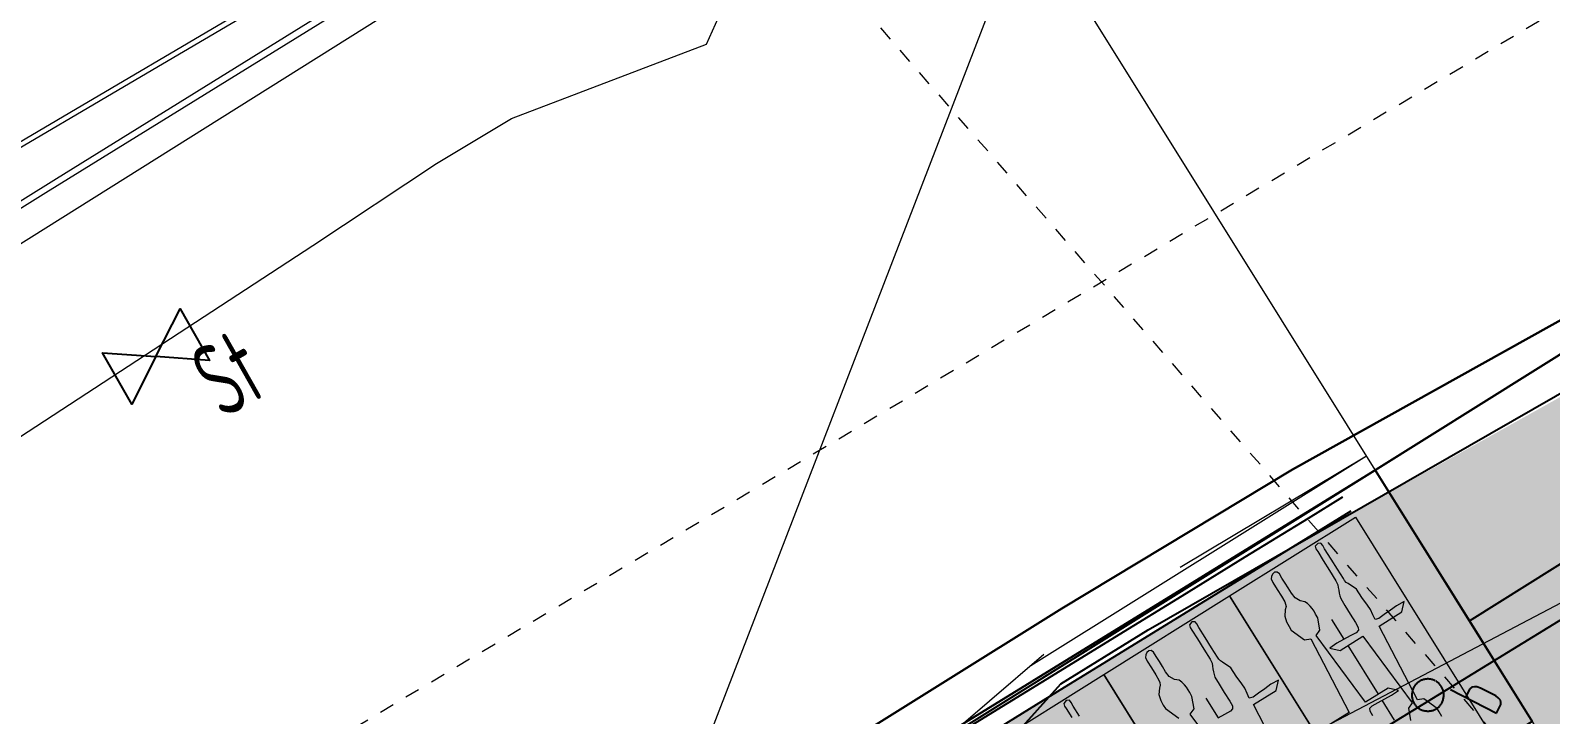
# Model space of a CAD drawing. Header units: metres. Extents: x 507649 to 508899, y 6966965 to 6967377.
# Drawn here: x 507755.56 to 507765.81, y 6967257.04 to 6967261.66 of the extents above; entities that cross this region are included whole.
import ezdxf

# ---------------------------------------------------------------- set-up
doc = ezdxf.new("R2010")
doc.units = ezdxf.units.M
doc.header["$PDMODE"] = 1
doc.linetypes.add('AEC_Double Dash', pattern=[0.039, 0.015, -0.004, 0.006, -0.004, 0.006, -0.004])
doc.linetypes.add('Grid Line', pattern=[2.1, 1.2, -0.3, 0.3, -0.3])
doc.layers.add('_PROP-BDY', color=6, linetype='Continuous', plot=False)
doc.layers.add('defpoints_hatch_bdy', color=47, linetype='Continuous', plot=False)
for name, color, linetype, lineweight in [('A-DETL-GENF', 252, 'Continuous', 5), ('A-FLOR', 252, 'Continuous', 5), ('C-PROP-LINE', 252, 'AEC_Double Dash', 5), ('C_UG_LINES', 252, 'EXISTING_COMMUNICATIONS', 0), ('D_UG_PIPES', 252, 'EXIST_SWD', 0), ('E_UG_LINES', 252, 'EXISTING_ELECTRICITY_UG', 0), ('S_RM_UG_PIPES', 252, 'EXIST_RISINGMAIN', 0), ('W_AG_PIPES_N', 252, 'EXISTING_WATER', 0)]:
    doc.layers.add(name, color=color, linetype=linetype, lineweight=lineweight)
for name, color, linetype in [('C_TEXT_2.5', 7, 'Continuous'), ('KRB_LIP', 6, 'Continuous'), ('mga2020bdy', 252, 'Continuous'), ('mga2020ROAD_FURNITURE', 252, 'Continuous'), ('mga2020ROAD_KERB_BACK', 252, 'Continuous'), ('mga2020ROAD_KERB_LIP', 252, 'Continuous'), ('mga2020TOPO_GEN', 252, 'Continuous'), ('PAV_CREST SAG', 2, 'Continuous'), ('PAV_FOOTPATH', 101, 'Continuous'), ('ROAD_FURNITURE', 252, 'Continuous'), ('TIN BORDER', 5, 'Continuous'), ('W_FEAT', 252, 'Continuous')]:
    doc.layers.add(name, color=color, linetype=linetype)
doc.layers.add('HATCH_PAVEMENT_FOOTPATH', color=7, linetype='Continuous', true_color=0xffe8a3)
doc.layers.add('S-GRID', color=47, linetype='Continuous', lineweight=5, plot=False)
doc.styles.get("Standard").update_dxf_attribs({"font": 'ARIALN.TTF'})
doc.styles.add('Style-INTL_ISO_EQUAL', font='ISOCP.shx')
doc.linetypes.add('EXIST_RISINGMAIN', pattern='A,5,-2.5,5,-2,["RM",Standard,S=2.5,R=0,X=0,Y=-1.25],-5,5,-2.5,5,-2.5', length=34.5)
doc.linetypes.add('EXIST_SWD', pattern='A,5,-2.5,5,-2,["SWD",Standard,S=2.5,R=0,X=0,Y=-1.25],-8,5,-2.5,5,-2.5', length=37.5)
doc.linetypes.add('EXISTING_COMMUNICATIONS', pattern='A,2,-2,2,-2,2,-2,["COMS",Standard,S=2.5,R=0,X=0,Y=-1.25],-9.75,2,-2,2,-2', length=29.75)
doc.linetypes.add('EXISTING_ELECTRICITY_UG', pattern='A,2,-2,2,-2,2,-2,["E-UG",Standard,S=2.5,R=0,X=0,Y=-1.25],-9.15,2,-2,2,-2', length=29.15)
doc.linetypes.add('EXISTING_WATER', pattern='A,2,-2,2,-2,2,-2,["W",Standard,S=2.5,R=0,X=0,Y=-1.25],-4.4,2,-2,2,-2', length=24.4)

# ---------------------------------------------------------------- blocks, each defined once
blk = doc.blocks.new('XD_HATCH')
at = {"layer": 'HATCH_PAVEMENT_FOOTPATH'}
h = blk.add_hatch(color=256, dxfattribs=at)
h.dxf.hatch_style = 1
h.paths.add_polyline_path([(507837.674, 6967229.365), (507837.66, 6967229.366), (507837.65, 6967229.36)], flags=17)
h.paths.add_polyline_path([(507818.855, 6967260.959), (507815.988, 6967264.639), (507812.8, 6967267.453), (507809.602, 6967269.303), (507805.862, 6967270.623), (507801.806, 6967271.229), (507798.17, 6967271.049), (507794.404, 6967270.141), (507771.896, 6967256.079), (507773.231, 6967254.54), (507795.189, 6967268.273), (507798.457, 6967269.061), (507801.707, 6967269.222), (507805.377, 6967268.673), (507808.761, 6967267.479), (507811.626, 6967265.822), (507814.67, 6967263.135), (507817.327, 6967259.667), (507819.03, 6967256.943), (507820.723, 6967258.002)])
h.paths.add_polyline_path([(507824.757, 6967208.878), (507820.855, 6967204.075), (507817.842, 6967207.534)], flags=16)
h.paths.add_polyline_path([(507775.2, 6967252.277), (507773.231, 6967254.54), (507771.896, 6967256.079), (507768.875, 6967259.555), (507765.433, 6967257.405), (507766.528, 6967255.653), (507766.711, 6967255.442), (507767.008, 6967255.096), (507767.548, 6967254.475), (507769.136, 6967252.736), (507770.042, 6967251.71), (507770.691, 6967250.96), (507784.442, 6967235.056), (507795.488, 6967222.359), (507798.546, 6967218.885), (507825.752, 6967187.514), (507829.311, 6967190.607), (507824.766, 6967203.095), (507841.624, 6967217.742), (507841.636, 6967217.752), (507842.574, 6967216.249), (507846.702, 6967218.854), (507843.954, 6967223.166), (507842.821, 6967224.979), (507836.04, 6967235.833), (507834.874, 6967237.698), (507828.091, 6967248.556), (507828.218, 6967248.635), (507824.207, 6967255.079), (507824.231, 6967257.069), (507826.604, 6967258.541), (507828.555, 6967258.005), (507828.211, 6967258.838), (507826.515, 6967261.552), (507825.756, 6967262.054), (507825.544, 6967260.238), (507821.071, 6967257.452), (507820.723, 6967258.002), (507819.03, 6967256.943), (507820.403, 6967254.749), (507825.14, 6967249.815), (507839.422, 6967226.928), (507827.015, 6967211.657), (507816.098, 6967209.536), (507803.586, 6967223.895), (507801.469, 6967222.054), (507795.929, 6967228.451), (507787.704, 6967237.904)])
h = blk.add_hatch(color=256, dxfattribs=at)
h.dxf.hatch_style = 1
h.paths.add_polyline_path([(507751.879, 6967248.371), (507750.819, 6967250.067), (507764.199, 6967258.248), (507768.65, 6967260.737), (507768.875, 6967259.555), (507765.433, 6967257.405), (507765.688, 6967256.998)])
at = {"layer": 'defpoints_hatch_bdy', "color": 4}
blk.add_lwpolyline([(507751.879, 6967248.371), (507750.819, 6967250.067), (507764.628, 6967258.694), (507765.688, 6967256.998)], close=True, dxfattribs=at)
blk = doc.blocks.new('BAC R BOL SMALL')
for p, q in [((-1.367, 4.1804), (-1.5655, 4.1112)), ((-1.1654, 4.2401), (-1.367, 4.1804)), ((-0.9611, 4.2902), (-1.1654, 4.2401)), ((-0.7544, 4.3306), (-0.9611, 4.2902)), ((-0.5458, 4.3611), (-0.7544, 4.3306)), ((-0.3356, 4.3816), (-0.5458, 4.3611)), ((-0.1241, 4.392), (-0.3356, 4.3816)), ((0.0882, 4.3922), (-0.1241, 4.392)), ((0.301, 4.3821), (0.0882, 4.3922)), ((0.5139, 4.3616), (0.301, 4.3821)), ((0.7265, 4.3305), (0.5139, 4.3616)), ((0.9385, 4.2888), (0.7265, 4.3305)), ((1.1495, 4.2362), (0.9385, 4.2888)), ((1.359, 4.1728), (1.1495, 4.2362)), ((1.5668, 4.0983), (1.359, 4.1728)), ((-4.3679, 0.1747), (-4.3729, -0.0484)), ((-4.3519, 0.3993), (-4.3679, 0.1747)), ((-4.3247, 0.625), (-4.3519, 0.3993)), ((-4.2862, 0.8515), (-4.3247, 0.625)), ((-4.2362, 1.0785), (-4.2862, 0.8515)), ((-4.1746, 1.3056), (-4.2362, 1.0785)), ((-4.1012, 1.5325), (-4.1746, 1.3056)), ((-4.0159, 1.7589), (-4.1012, 1.5325)), ((-3.9185, 1.9844), (-4.0159, 1.7589)), ((-3.8088, 2.2087), (-3.9185, 1.9844)), ((-3.6931, 2.3988), (-3.8088, 2.2087)), ((-3.569, 2.5811), (-3.6931, 2.3988)), ((-3.4369, 2.7554), (-3.569, 2.5811)), ((-3.2973, 2.9215), (-3.4369, 2.7554)), ((-3.1504, 3.0794), (-3.2973, 2.9215)), ((-2.9967, 3.229), (-3.1504, 3.0794)), ((-2.8365, 3.3701), (-2.9967, 3.229)), ((-2.6702, 3.5026), (-2.8365, 3.3701)), ((-2.4982, 3.6265), (-2.6702, 3.5026)), ((-2.3209, 3.7415), (-2.4982, 3.6265)), ((-2.1385, 3.8476), (-2.3209, 3.7415)), ((-1.9516, 3.9447), (-2.1385, 3.8476)), ((-1.7605, 4.0325), (-1.9516, 3.9447)), ((-1.5655, 4.1112), (-1.7605, 4.0325)), ((1.7725, 4.0127), (1.5668, 4.0983)), ((1.9756, 3.9158), (1.7725, 4.0127)), ((2.364, 3.6868), (2.1736, 3.8056)), ((2.5466, 3.5598), (2.364, 3.6868)), ((2.7214, 3.4249), (2.5466, 3.5598)), ((2.8881, 3.2825), (2.7214, 3.4249)), ((3.0465, 3.1328), (2.8881, 3.2825)), ((3.1966, 2.9762), (3.0465, 3.1328)), ((3.3382, 2.813), (3.1966, 2.9762)), ((3.4711, 2.6437), (3.3382, 2.813)), ((3.5951, 2.4684), (3.4711, 2.6437)), ((3.7101, 2.2875), (3.5951, 2.4684)), ((3.816, 2.1015), (3.7101, 2.2875)), ((3.9126, 1.9105), (3.816, 2.1015)), ((3.9998, 1.7149), (3.9126, 1.9105)), ((4.0773, 1.5151), (3.9998, 1.7149)), ((4.145, 1.3114), (4.0773, 1.5151)), ((4.2028, 1.1041), (4.145, 1.3114)), ((4.2506, 0.8936), (4.2028, 1.1041)), ((4.2881, 0.6801), (4.2506, 0.8936)), ((4.3152, 0.4641), (4.2881, 0.6801)), ((4.3318, 0.2458), (4.3152, 0.4641)), ((4.3376, 0.0256), (4.3318, 0.2458)), ((4.3327, -0.1962), (4.3376, 0.0256)), ((6.1384, 1.5522), (18.6973, -4.9036)), ((11.43, 1.6933), (10.2659, -0.5997)), ((11.9592, 2.1519), (11.43, 1.6933)), ((12.7353, 2.293), (11.9592, 2.1519)), ((13.3703, 2.2225), (12.7353, 2.293)), ((14.3228, 1.905), (13.3703, 2.2225)), ((18.4856, -0.2117), (14.3228, 1.905)), ((-4.3729, -0.0484), (-4.367, -0.2697)), ((-4.367, -0.2697), (-4.3504, -0.4889)), ((-4.3504, -0.4889), (-4.3233, -0.7057)), ((-4.3233, -0.7057), (-4.2858, -0.9197)), ((-4.2858, -0.9197), (-4.2381, -1.1305)), ((-4.2381, -1.1305), (-4.1802, -1.3379)), ((-4.1802, -1.3379), (-4.1125, -1.5415)), ((-4.1125, -1.5415), (-4.035, -1.741)), ((-4.035, -1.741), (-3.9478, -1.936)), ((-3.9478, -1.936), (-3.8512, -2.1263)), ((-3.8512, -2.1263), (-3.7453, -2.3115)), ((-3.7453, -2.3115), (-3.6303, -2.4912)), ((-3.6303, -2.4912), (-3.5063, -2.6651)), ((-3.5063, -2.6651), (-3.3734, -2.8329)), ((-3.3734, -2.8329), (-3.2318, -2.9943)), ((-3.2318, -2.9943), (-3.0817, -3.1489)), ((-3.0817, -3.1489), (-2.9233, -3.2965)), ((-2.9233, -3.2965), (-2.7566, -3.4365)), ((-2.7566, -3.4365), (-2.5818, -3.5688)), ((-2.5818, -3.5688), (-2.3992, -3.6931)), ((-2.3992, -3.6931), (-2.2088, -3.8088)), ((-2.2088, -3.8088), (-1.9877, -3.9154)), ((-1.9877, -3.9154), (-1.7652, -4.0101)), ((-1.7652, -4.0101), (-1.5416, -4.0931)), ((-1.5416, -4.0931), (-1.3173, -4.1646)), ((1.307, -4.1671), (1.5099, -4.1002)), ((1.5099, -4.1002), (1.7087, -4.0236)), ((1.7087, -4.0236), (1.9031, -3.9375)), ((1.9031, -3.9375), (2.0929, -3.842)), ((2.0929, -3.842), (2.2776, -3.7372)), ((2.2776, -3.7372), (2.457, -3.6233)), ((2.457, -3.6233), (2.6306, -3.5003)), ((2.6306, -3.5003), (2.7982, -3.3685)), ((2.7982, -3.3685), (2.9594, -3.2279)), ((2.9594, -3.2279), (3.1139, -3.0788)), ((3.1139, -3.0788), (3.2613, -2.9211)), ((3.2613, -2.9211), (3.4013, -2.7552)), ((3.4013, -2.7552), (3.5336, -2.5811)), ((3.5336, -2.5811), (3.6578, -2.3989)), ((3.6578, -2.3989), (3.7736, -2.2088)), ((3.7736, -2.2088), (3.8833, -1.9876)), ((3.8833, -1.9876), (3.9807, -1.7651)), ((3.9807, -1.7651), (4.066, -1.5415)), ((4.066, -1.5415), (4.1394, -1.3172)), ((4.1394, -1.3172), (4.201, -1.0925)), ((4.201, -1.0925), (4.251, -0.8677)), ((4.251, -0.8677), (4.2895, -0.6432)), ((4.2895, -0.6432), (4.3167, -0.4192)), ((4.3167, -0.4192), (4.3327, -0.1962)), ((19.1911, -0.7409), (18.4856, -0.2117)), ((18.6973, -4.9036), (19.8614, -2.6106)), ((19.7909, -1.4111), (19.1911, -0.7409)), ((19.8967, -2.0109), (19.7909, -1.4111)), ((19.8614, -2.6106), (19.8967, -2.0109)), ((-1.3173, -4.1646), (-1.0926, -4.2245)), ((-1.0926, -4.2245), (-0.8679, -4.2732)), ((-0.8679, -4.2732), (-0.6435, -4.3106)), ((-0.6435, -4.3106), (-0.4197, -4.337)), ((-0.4197, -4.337), (-0.1969, -4.3525)), ((-0.1969, -4.3525), (0.0246, -4.3573)), ((0.0246, -4.3573), (0.2444, -4.3514)), ((0.2444, -4.3514), (0.4623, -4.335)), ((0.4623, -4.335), (0.6778, -4.3082)), ((0.6778, -4.3082), (0.8906, -4.2712)), ((0.8906, -4.2712), (1.1005, -4.2241)), ((1.1005, -4.2241), (1.307, -4.1671))]:
    blk.add_line(p, q)
blk = doc.blocks.new('W-SV_4')
at = {"layer": 'W_FEAT', "flags": 128}
for points in [[(0, 0), (-0.041, 0.358), (0.315, 0.176)], [(0, 0), (0.041, -0.358), (-0.315, -0.176)]]:
    blk.add_lwpolyline(points, close=True, dxfattribs=at)
at = {"layer": 'W_FEAT', "style": 'Style-INTL_ISO_EQUAL', "width": 0.65}
blk.add_text('St', height=0.5, rotation=62.9, dxfattribs=at).set_placement((0.609, -0.11))
blk = doc.blocks.new('XE_SURVEY')
at = {"layer": 'C_UG_LINES', "flags": 128}
for points in [[(507771.923, 6967278.352), (507771.119, 6967277.857), (507770.694, 6967277.594), (507768.992, 6967276.544), (507768.542, 6967276.278), (507767.603, 6967274.538), (507766.41, 6967272.341), (507765.218, 6967270.144), (507762.594, 6967265.31), (507762.343, 6967264.894), (507756.308, 6967261.347), (507754.152, 6967260.08), (507749.492, 6967257.159), (507745.257, 6967254.501), (507741.006, 6967251.87), (507738.878, 6967250.557), (507736.325, 6967248.982), (507734.263, 6967247.569), (507732.942, 6967246.638), (507732.132, 6967246.285), (507731.43, 6967245.851), (507728.498, 6967243.848), (507727.915, 6967243.099)], [(507732.06, 6967246.329), (507732.96, 6967246.719), (507733.793, 6967247.306), (507735.838, 6967248.744), (507737.964, 6967250.06), (507740.516, 6967251.637), (507742.642, 6967252.951), (507744.768, 6967254.267), (507749.01, 6967256.914), (507753.676, 6967259.826), (507754.101, 6967260.09), (507755.824, 6967261.105), (507757.977, 6967262.375), (507760.131, 6967263.644), (507762.285, 6967264.913), (507762.546, 6967265.307), (507764.922, 6967269.706), (507766.109, 6967271.906), (507767.297, 6967274.106), (507767.534, 6967274.546), (507768.453, 6967276.267), (507770.629, 6967277.595), (507771.885, 6967278.359)]]:
    blk.add_lwpolyline(points, dxfattribs=at)
at = {"layer": 'D_UG_PIPES', "flags": 128}
blk.add_lwpolyline([(507716.945, 6967228.716), (507720.995, 6967231.995), (507721.818, 6967232.661), (507728.342, 6967236.36), (507737.461, 6967241.566), (507738.86, 6967242.377), (507740.13, 6967243.174), (507740.978, 6967243.706), (507743.951, 6967245.551), (507752.042, 6967250.531), (507755.874, 6967252.889), (507757.149, 6967253.679), (507759.168, 6967254.942), (507759.638, 6967255.603), (507762.337, 6967262.6), (507763.94, 6967266.805), (507765.535, 6967271.013), (507768.136, 6967277.898)], dxfattribs=at)
at = {"layer": 'E_UG_LINES', "flags": 128}
for points in [[(507728.088, 6967242.604), (507728.905, 6967243.658), (507729.381, 6967244.125), (507729.802, 6967244.393), (507733.628, 6967246.762), (507736.217, 6967248.395), (507736.604, 6967248.605), (507740.419, 6967250.99), (507744.653, 6967253.649), (507748.884, 6967256.314), (507751.421, 6967257.915), (507755.661, 6967260.565), (507759.914, 6967263.194), (507762.531, 6967264.858), (507764.015, 6967267.557), (507766.424, 6967271.939), (507768.643, 6967275.975), (507768.84, 6967276.211), (507770.305, 6967277.058), (507771.022, 6967277.472), (507772.45, 6967278.342), (507774.586, 6967279.641), (507775.014, 6967279.899), (507776.727, 6967280.932)], [(507731.56, 6967245.563), (507733.262, 6967246.612), (507733.688, 6967246.875), (507735.391, 6967247.924), (507735.817, 6967248.186), (507737.519, 6967249.235), (507739.638, 6967250.562), (507744.297, 6967253.486), (507748.53, 6967256.146), (507752.762, 6967258.808), (507755.733, 6967260.66), (507759.982, 6967263.294), (507762.471, 6967264.901), (507763.982, 6967267.645), (507766.876, 6967272.901), (507768.494, 6967275.84), (507768.823, 6967276.234), (507769.33, 6967276.542), (507769.363, 6967276.562), (507771.927, 6967278.12), (507772.428, 6967278.425), (507774.157, 6967279.43), (507774.59, 6967279.681), (507775.627, 6967280.284), (507775.928, 6967280.458)]]:
    blk.add_lwpolyline(points, dxfattribs=at)
at = {"layer": 'mga2020bdy'}
blk.add_polyline3d([(507733.025, 6967239.048, 4.469), (507736.099, 6967240.948, 4.453), (507736.683, 6967241.307, 4.439), (507736.984, 6967241.434, 4.433), (507737.975, 6967242.376, 4.424), (507738.004, 6967242.42, 4.422), (507740.823, 6967244.174, 4.457), (507752.055, 6967251.199, 4.526), (507759.125, 6967255.643, 4.481), (507762.514, 6967257.759, 4.509), (507764.07, 6967258.697, 4.52), (507768.065, 6967260.922, 4.549), (507768.442, 6967261.119, 4.552), (507772.933, 6967263.302, 4.591), (507777.867, 6967265.538, 4.636), (507783.882, 6967268.22, 4.692)], dxfattribs=at)
at = {"layer": 'mga2020ROAD_FURNITURE'}
blk.add_point((507765.018, 6967257.172, 4.694), dxfattribs=at)
blk.add_point((507765.018, 6967257.172, 4.694), dxfattribs=at)
at = {"layer": 'mga2020ROAD_KERB_BACK'}
blk.add_polyline3d([(507738.223, 6967241.459, 4.533), (507740.515, 6967242.826, 4.522), (507741.08, 6967243.821, 4.564), (507746.512, 6967247.222, 4.614), (507752.296, 6967250.839, 4.645), (507757.897, 6967254.353, 4.628), (507759.174, 6967254.499, 4.586), (507761.385, 6967256.001, 4.626), (507762.507, 6967257.253, 4.631), (507763.096, 6967257.616, 4.635), (507767.431, 6967260.102, 4.666), (507768.249, 6967260.537, 4.672), (507771.894, 6967262.35, 4.704), (507773.157, 6967262.932, 4.715), (507778.059, 6967265.162, 4.76), (507784.045, 6967267.826, 4.809)], dxfattribs=at)
at = {"layer": 'mga2020ROAD_KERB_LIP'}
blk.add_polyline3d([(507783.882, 6967268.22, 4.692), (507777.867, 6967265.538, 4.636), (507772.933, 6967263.302, 4.591), (507768.442, 6967261.119, 4.552), (507768.065, 6967260.922, 4.549), (507764.07, 6967258.697, 4.52), (507762.514, 6967257.759, 4.509), (507759.125, 6967255.643, 4.481), (507757.465, 6967254.567, 4.496), (507752.055, 6967251.199, 4.526), (507746.24, 6967247.552, 4.502), (507740.823, 6967244.174, 4.457), (507737.975, 6967242.376, 4.424)], dxfattribs=at)
at = {"layer": 'mga2020TOPO_GEN'}
blk.add_polyline3d([(507721.406, 6967230.947, 4.385), (507722.85, 6967231.821, 4.46), (507725.943, 6967226.582, 4.535), (507728.764, 6967229.308, 4.379), (507732.401, 6967233.9, 4.448), (507736.333, 6967237.928, 4.519), (507738.479, 6967240.183, 4.523), (507742.88, 6967243.415, 4.551), (507748.154, 6967246.697, 4.578), (507754.632, 6967250.676, 4.595), (507759.792, 6967253.86, 4.572), (507763.226, 6967256.057, 4.617), (507767.284, 6967258.544, 4.683), (507767.311, 6967260.039, 4.659)], dxfattribs=at)
at = {"layer": 'S_RM_UG_PIPES'}
blk.add_lwpolyline([(507782.134, 6967282.697), (507782.619, 6967280.757), (507784.211, 6967274.404), (507783.039, 6967266.904), (507782.203, 6967265.96), (507774.912, 6967262.433), (507770.442, 6967260.194), (507766.016, 6967257.868), (507761.895, 6967255.703), (507756.943, 6967252.598), (507752.253, 6967249.657), (507747.988, 6967247.118), (507745.41, 6967245.584), (507743.691, 6967244.561), (507741.135, 6967242.99), (507734.787, 6967238.996), (507730.555, 6967236.333), (507726.045, 6967234.185), (507725.096, 6967233.748), (507720.809, 6967233.41), (507720.216, 6967230.822)], dxfattribs=at)
at = {"layer": 'W_AG_PIPES_N', "flags": 128}
blk.add_lwpolyline([(507702.417, 6967273.363), (507705.06, 6967269.119), (507709.023, 6967262.752), (507711.693, 6967258.524), (507714.635, 6967253.877), (507717.294, 6967249.643), (507719.906, 6967245.38), (507722.592, 6967240.996), (507725.285, 6967240.035), (507726.914, 6967241.194), (507727.333, 6967241.468), (507729.424, 6967242.837), (507731.098, 6967243.933), (507731.934, 6967244.48), (507733.607, 6967245.576), (507735.79, 6967246.793), (507740.16, 6967249.222), (507744.466, 6967251.763), (507746.988, 6967253.387), (507753.276, 6967257.474), (507757.462, 6967260.209), (507758.296, 6967260.761), (507758.803, 6967261.065), (507760.119, 6967261.565), (507760.321, 6967262.018), (507763.059, 6967268.461), (507765.014, 6967273.062), (507765.032, 6967273.968), (507763.14, 6967277.603), (507762.927, 6967277.944), (507761.602, 6967280.064), (507756.031, 6967288.965), (507751.747, 6967295.721), (507749.336, 6967299.521), (507747.747, 6967302.065)], dxfattribs=at)
at = {"layer": 'ROAD_FURNITURE', "xscale": 0.0247222863170386, "yscale": 0.0247222863170386, "zscale": 0.0247222863170386}
blk.add_blockref('BAC R BOL SMALL', (507764.984, 6967257.176, 4.694), dxfattribs=at)
at = {"layer": 'W_FEAT', "rotation": 326.6683804583358}
blk.add_blockref('W-SV_4', (507756.405, 6967259.459), dxfattribs=at)
blk = doc.blocks.new('25027_BNP_Skygate Play-Sheet - 000101 - SITE PLAN')
at = {"layer": '_PROP-BDY'}
blk.add_line((-2226983.37, 4009381.75), (-2226983.37, 4059443.92), dxfattribs=at)
at = {"layer": 'A-DETL-GENF'}
for p, q in [((-2227244.15, 4015763.51), (-2227314.66, 4015763.92)), ((-2227223.02, 4015764.84), (-2227244.15, 4015763.51)), ((-2227204.89, 4015759.2), (-2227223.02, 4015764.84)), ((-2227334.97, 4015714.32), (-2227254.25, 4015714.72)), ((-2227254.25, 4015714.72), (-2227227.05, 4015713.4)), ((-2227227.05, 4015713.4), (-2227207.52, 4015715.65)), ((-2227207.52, 4015715.65), (-2227197.96, 4015734.72)), ((-2227197.96, 4015734.72), (-2227204.89, 4015759.2)), ((-2227598.56, 4015196.25), (-2227701.48, 4015154.49)), ((-2227570.72, 4015195.75), (-2227598.56, 4015196.25)), ((-2227534.36, 4015193.87), (-2227570.72, 4015195.75)), ((-2227495, 4015183.17), (-2227534.36, 4015193.87)), ((-2227461.03, 4015158.07), (-2227495, 4015183.17)), ((-2227445.24, 4015141.2), (-2227461.03, 4015158.07)), ((-2228276.86, 4015028.61), (-2227718.64, 4015073.3)), ((-2227718.64, 4015073.3), (-2227701.48, 4015032.55)), ((-2227464.07, 4015039.97), (-2227428.32, 4015059.18)), ((-2227430.2, 4015135.1), (-2227445.24, 4015141.2)), ((-2227413.57, 4015132.22), (-2227430.2, 4015135.1)), ((-2227428.32, 4015059.18), (-2227388.37, 4015063.07)), ((-2227370.74, 4015131.29), (-2227413.57, 4015132.22)), ((-2227388.37, 4015063.07), (-2227347.44, 4015062.61)), ((-2227315.89, 4015131.39), (-2227370.74, 4015131.29)), ((-2227347.44, 4015062.61), (-2227307.83, 4015062.83)), ((-2227261.11, 4015130.54), (-2227315.89, 4015131.39)), ((-2227307.83, 4015062.83), (-2227268.23, 4015062.83)), ((-2227268.23, 4015062.83), (-2227234.42, 4015062.58)), ((-2227234.37, 4015126.85), (-2227261.11, 4015130.54)), ((-2227234.42, 4015062.58), (-2227216.48, 4015069.73)), ((-2227221.36, 4015116.36), (-2227234.37, 4015126.85)), ((-2227211.88, 4015102.59), (-2227221.36, 4015116.36)), ((-2227216.48, 4015069.73), (-2227209.03, 4015084.73)), ((-2227209.03, 4015084.73), (-2227211.88, 4015102.59)), ((-2227701.48, 4015032.55), (-2227623.67, 4015000.97)), ((-2227623.67, 4015000.97), (-2227594.1, 4014999.21)), ((-2227594.1, 4014999.21), (-2227572.67, 4014998.2)), ((-2227572.67, 4014998.2), (-2227551.35, 4014999.19)), ((-2227551.35, 4014999.19), (-2227529.59, 4015002.62)), ((-2227529.59, 4015002.62), (-2227505.82, 4015007.73)), ((-2227505.82, 4015007.73), (-2227485.58, 4015016.38)), ((-2227485.58, 4015016.38), (-2227464.07, 4015039.97)), ((-2227845.96, 4014834), (-2227843, 4014878.87)), ((-2227843, 4014878.87), (-2227840.14, 4014930.3)), ((-2227840.12, 4014812.56), (-2227845.96, 4014834)), ((-2227823.03, 4014802.59), (-2227840.12, 4014812.56)), ((-2227784.75, 4014801.6), (-2227823.03, 4014802.59)), ((-2227717.59, 4014802.45), (-2227784.75, 4014801.6)), ((-2227650.43, 4014802.03), (-2227717.59, 4014802.45)), ((-2227595.5, 4014800.53), (-2227650.43, 4014802.03)), ((-2227577.27, 4014796.13), (-2227595.5, 4014800.53)), ((-2227559.14, 4014789.06), (-2227577.27, 4014796.13)), ((-2227541.16, 4014782.18), (-2227559.14, 4014789.06)), ((-2227523.57, 4014774.48), (-2227541.16, 4014782.18)), ((-2227506.02, 4014767.57), (-2227523.57, 4014774.48)), ((-2227476.11, 4014764.74), (-2227506.02, 4014767.57)), ((-2227395.39, 4014763.92), (-2227476.11, 4014764.74)), ((-2227314.66, 4014763.92), (-2227395.39, 4014763.92)), ((-2227244.15, 4014763.51), (-2227314.66, 4014763.92)), ((-2227223.02, 4014764.84), (-2227244.15, 4014763.51)), ((-2227204.89, 4014759.2), (-2227223.02, 4014764.84)), ((-2227197.96, 4014734.72), (-2227204.89, 4014759.2)), ((-2228448.1, 4014723.49), (-2227889.89, 4014678.8)), ((-2227889.89, 4014678.8), (-2227889.89, 4014498.8)), ((-2227845.96, 4014653.4), (-2227838.91, 4014679.27)), ((-2227843, 4014608.53), (-2227845.96, 4014653.4)), ((-2227838.91, 4014679.27), (-2227803.92, 4014674.17)), ((-2227803.92, 4014674.17), (-2227764.75, 4014668.6)), ((-2227764.75, 4014668.6), (-2227730.11, 4014670.69)), ((-2227730.11, 4014670.69), (-2227665.02, 4014675.35)), ((-2227665.02, 4014675.35), (-2227598.32, 4014675.5)), ((-2227598.32, 4014675.5), (-2227536.27, 4014702.74)), ((-2227536.27, 4014702.74), (-2227522.01, 4014711.4)), ((-2227522.01, 4014711.4), (-2227506.69, 4014713.66)), ((-2227506.69, 4014713.66), (-2227490.94, 4014714.03)), ((-2227490.94, 4014714.03), (-2227415.71, 4014714.32)), ((-2227415.71, 4014714.32), (-2227334.97, 4014714.32)), ((-2227334.97, 4014714.32), (-2227254.25, 4014714.72)), ((-2227254.25, 4014714.72), (-2227227.05, 4014713.4)), ((-2227227.05, 4014713.4), (-2227207.52, 4014715.65)), ((-2227207.52, 4014715.65), (-2227197.96, 4014734.72)), ((-2227840.14, 4014557.11), (-2227843, 4014608.53)), ((-2227836.37, 4014505.81), (-2227840.14, 4014557.11)), ((-2227889.89, 4014498.8), (-2227839.59, 4014448.5)), ((-2227839.59, 4014448.5), (-2227836.37, 4014505.81)), ((-2228276.86, 4014158.42), (-2228276.86, 4014338.42)), ((-2227718.64, 4014113.74), (-2228276.86, 4014158.42)), ((-2227701.48, 4014154.49), (-2227718.64, 4014113.74)), ((-2227598.56, 4014196.25), (-2227701.48, 4014154.49)), ((-2227570.72, 4014195.75), (-2227598.56, 4014196.25)), ((-2227534.36, 4014193.87), (-2227570.72, 4014195.75)), ((-2227495, 4014183.17), (-2227534.36, 4014193.87)), ((-2227461.03, 4014158.07), (-2227495, 4014183.17)), ((-2227445.24, 4014141.2), (-2227461.03, 4014158.07)), ((-2227430.2, 4014135.1), (-2227445.24, 4014141.2)), ((-2227413.57, 4014132.22), (-2227430.2, 4014135.1)), ((-2227370.74, 4014131.29), (-2227413.57, 4014132.22)), ((-2227315.89, 4014131.39), (-2227370.74, 4014131.29)), ((-2227261.11, 4014130.54), (-2227315.89, 4014131.39)), ((-2227234.37, 4014126.85), (-2227261.11, 4014130.54)), ((-2227221.36, 4014116.36), (-2227234.37, 4014126.85)), ((-2228381.99, 4014035.63), (-2228343.72, 4014034.64)), ((-2228343.72, 4014034.64), (-2228326.63, 4014024.66)), ((-2228326.63, 4014024.66), (-2228320.78, 4014003.22)), ((-2228276.86, 4014028.61), (-2227718.64, 4014073.3)), ((-2228276.86, 4013848.61), (-2228276.86, 4014028.61)), ((-2227839.59, 4014038.9), (-2227889.89, 4013988.61)), ((-2227836.37, 4013981.6), (-2227839.59, 4014038.9)), ((-2227718.64, 4014073.3), (-2227701.48, 4014032.55)), ((-2227701.48, 4014032.55), (-2227623.67, 4014000.97)), ((-2227485.58, 4014016.38), (-2227464.07, 4014039.97)), ((-2227464.07, 4014039.97), (-2227428.32, 4014059.18)), ((-2227428.32, 4014059.18), (-2227388.37, 4014063.07)), ((-2227388.37, 4014063.07), (-2227347.44, 4014062.61)), ((-2227347.44, 4014062.61), (-2227307.83, 4014062.83)), ((-2227307.83, 4014062.83), (-2227268.23, 4014062.83)), ((-2227268.23, 4014062.83), (-2227234.42, 4014062.58)), ((-2227234.42, 4014062.58), (-2227216.48, 4014069.73)), ((-2227211.88, 4014102.59), (-2227221.36, 4014116.36)), ((-2227216.48, 4014069.73), (-2227209.03, 4014084.73)), ((-2227209.03, 4014084.73), (-2227211.88, 4014102.59)), ((-2228323.75, 4013958.35), (-2228326.61, 4013906.93)), ((-2228320.78, 4014003.22), (-2228323.75, 4013958.35)), ((-2227889.89, 4013988.61), (-2227889.89, 4013808.61)), ((-2227843, 4013878.87), (-2227840.14, 4013930.3)), ((-2227840.14, 4013930.3), (-2227836.37, 4013981.6)), ((-2227623.67, 4014000.97), (-2227594.1, 4013999.21)), ((-2227594.1, 4013999.21), (-2227572.67, 4013998.2)), ((-2227572.67, 4013998.2), (-2227551.35, 4013999.19)), ((-2227551.35, 4013999.19), (-2227529.59, 4014002.62)), ((-2227529.59, 4014002.62), (-2227505.82, 4014007.73)), ((-2227505.82, 4014007.73), (-2227485.58, 4014016.38)), ((-2228465.27, 4013804.68), (-2228543.08, 4013836.25)), ((-2228326.61, 4013906.93), (-2228330.38, 4013855.62)), ((-2228330.38, 4013855.62), (-2228327.15, 4013798.32)), ((-2228327.15, 4013798.32), (-2228276.86, 4013848.61)), ((-2227845.96, 4013834), (-2227843, 4013878.87)), ((-2227840.12, 4013812.56), (-2227845.96, 4013834)), ((-2228448.1, 4013763.92), (-2228465.27, 4013804.68)), ((-2228465.27, 4013682.73), (-2228448.1, 4013723.49)), ((-2227889.89, 4013808.61), (-2228448.1, 4013763.92)), ((-2228448.1, 4013723.49), (-2227889.89, 4013678.8)), ((-2227823.03, 4013802.59), (-2227840.12, 4013812.56)), ((-2227784.75, 4013801.6), (-2227823.03, 4013802.59)), ((-2227717.59, 4013802.45), (-2227784.75, 4013801.6)), ((-2227650.43, 4013802.03), (-2227717.59, 4013802.45)), ((-2227595.5, 4013800.53), (-2227650.43, 4013802.03)), ((-2227577.27, 4013796.13), (-2227595.5, 4013800.53)), ((-2227559.14, 4013789.06), (-2227577.27, 4013796.13)), ((-2227541.16, 4013782.18), (-2227559.14, 4013789.06)), ((-2227523.57, 4013774.48), (-2227541.16, 4013782.18)), ((-2227506.02, 4013767.57), (-2227523.57, 4013774.48)), ((-2227522.01, 4013711.4), (-2227506.69, 4013713.66)), ((-2227506.69, 4013713.66), (-2227490.94, 4013714.03)), ((-2227476.11, 4013764.74), (-2227506.02, 4013767.57)), ((-2227490.94, 4013714.03), (-2227415.71, 4013714.32)), ((-2227395.39, 4013763.92), (-2227476.11, 4013764.74)), ((-2227415.71, 4013714.32), (-2227334.97, 4013714.32)), ((-2227314.66, 4013763.92), (-2227395.39, 4013763.92)), ((-2227334.97, 4013714.32), (-2227254.25, 4013714.72)), ((-2227244.15, 4013763.51), (-2227314.66, 4013763.92)), ((-2227254.25, 4013714.72), (-2227227.05, 4013713.4)), ((-2227223.02, 4013764.84), (-2227244.15, 4013763.51)), ((-2227227.05, 4013713.4), (-2227207.52, 4013715.65)), ((-2227204.89, 4013759.2), (-2227223.02, 4013764.84)), ((-2227207.52, 4013715.65), (-2227197.96, 4013734.72)), ((-2227197.96, 4013734.72), (-2227204.89, 4013759.2)), ((-2228632.38, 4013643.35), (-2228596.02, 4013641.47)), ((-2228596.02, 4013641.47), (-2228568.18, 4013640.97)), ((-2228568.18, 4013640.97), (-2228465.27, 4013682.73)), ((-2227889.89, 4013678.8), (-2227889.89, 4013498.8)), ((-2227845.96, 4013653.4), (-2227838.91, 4013679.27)), ((-2227843, 4013608.53), (-2227845.96, 4013653.4)), ((-2227838.91, 4013679.27), (-2227803.92, 4013674.17)), ((-2227803.92, 4013674.17), (-2227764.75, 4013668.6)), ((-2227764.75, 4013668.6), (-2227730.11, 4013670.69)), ((-2227730.11, 4013670.69), (-2227665.02, 4013675.35)), ((-2227665.02, 4013675.35), (-2227598.32, 4013675.5)), ((-2227598.32, 4013675.5), (-2227536.27, 4013702.74)), ((-2227536.27, 4013702.74), (-2227522.01, 4013711.4)), ((-2227840.14, 4013557.11), (-2227843, 4013608.53)), ((-2227836.37, 4013505.81), (-2227840.14, 4013557.11)), ((-2227889.89, 4013498.8), (-2227839.59, 4013448.5)), ((-2227839.59, 4013448.5), (-2227836.37, 4013505.81))]:
    blk.add_line(p, q, dxfattribs=at)
at = {"layer": 'A-FLOR'}
for p, q in [((-2220849.25, 4020909.9), (-2220833.66, 4013143.92)), ((-2226855.33, 4015698.27), (-2227105.56, 4017363.74)), ((-2227183.37, 4016426.11), (-2227183.37, 4015426.11)), ((-2226872.49, 4013143.92), (-2226872.49, 4015812.49)), ((-2227183.37, 4015426.11), (-2228983.37, 4015426.11)), ((-2228983.37, 4015426.11), (-2227183.37, 4015426.11)), ((-2227183.37, 4015426.11), (-2227183.37, 4014426.11)), ((-2227840.37, 4014926.11), (-2227683.37, 4014926.11)), ((-2226872.49, 4013143.92), (-2226844.92, 4014607.84)), ((-2227183.37, 4014426.11), (-2228983.37, 4014426.11)), ((-2228983.37, 4014426.11), (-2227183.37, 4014426.11)), ((-2227183.37, 4014426.11), (-2227183.37, 4013426.11)), ((-2228483.37, 4013926.11), (-2228325.54, 4013926.11)), ((-2228276.86, 4013926.11), (-2227889.89, 4013926.11)), ((-2227840.37, 4013926.11), (-2227683.37, 4013926.11)), ((-2227183.37, 4013426.11), (-2228983.37, 4013426.11)), ((-2220833.66, 4013143.92), (-2230568.66, 4013143.92)), ((-2226983.37, 4009250.35), (-2226983.37, 4013143.92))]:
    blk.add_line(p, q, dxfattribs=at)
at = {"layer": 'C-PROP-LINE'}
blk.add_line((-2223988.2, 4059890.85), (-2225150.52, 4003276.32), dxfattribs=at)
at = {"layer": 'S-GRID', "linetype": 'Grid Line'}
blk.add_line((-2319776.91, 3999014.19), (-2220382.59, 4014757.29), dxfattribs=at)
blk = doc.blocks.new('XE_ARCH')
at = {"xscale": 0.001, "yscale": 0.001, "zscale": 0.001, "rotation": 121.996}
blk.add_blockref('25027_BNP_Skygate Play-Sheet - 000101 - SITE PLAN', (509988.126, 6971273.77), dxfattribs=at)
blk = doc.blocks.new('A$Cbbbd136e')
at = {"layer": 'TIN BORDER'}
blk.add_lwpolyline([(507817.169, 6967271.188), (507813.845, 6967273.615), (507808.929, 6967275.477), (507808.2, 6967275.725), (507804.952, 6967276.46), (507804.528, 6967276.514), (507801.628, 6967276.638), (507799.572, 6967276.466), (507796.889, 6967275.721), (507794.181, 6967274.174), (507792.789, 6967273.095), (507788.3, 6967270.106), (507772.933, 6967263.302), (507769.311, 6967261.531), (507767.93, 6967260.757), (507767.819, 6967260.688), (507764.628, 6967258.694), (507750.761, 6967250.16), (507738.496, 6967242.83), (507737.917, 6967242.489), (507736.596, 6967241.375), (507732.935, 6967239.116)], dxfattribs=at)
blk = doc.blocks.new('XD_DESIGN BASE_1')
at = {"layer": 'KRB_LIP'}
blk.add_polyline3d([(507743.26, 6967217.211, 5.008), (507739.306, 6967223.529, 5.015), (507739.306, 6967223.529, 5.015), (507736.13, 6967228.818, 4.992), (507736.13, 6967228.818, 4.992), (507735.257, 6967230.349, 4.904), (507734.795, 6967232.049, 4.815), (507734.771, 6967233.811, 4.727), (507734.771, 6967233.811, 4.727), (507735.031, 6967235.092, 4.675), (507735.525, 6967236.302, 4.622), (507735.525, 6967236.302, 4.622), (507736.234, 6967237.401, 4.57), (507737.138, 6967238.346, 4.518), (507737.138, 6967238.346, 4.518), (507739.794, 6967240.654, 4.5), (507750.761, 6967250.16, 4.601), (507764.628, 6967258.694, 4.626), (507767.819, 6967260.688, 4.602), (507767.93, 6967260.757, 4.601), (507769.311, 6967261.531, 4.589), (507772.933, 6967263.302, 4.62)], dxfattribs=at)
at = {"layer": 'PAV_CREST SAG'}
for points in [[(507732.935, 6967239.116, 4.469), (507736.596, 6967241.375, 4.44), (507737.917, 6967242.489, 4.422), (507738.496, 6967242.83, 4.414), (507750.761, 6967250.16, 4.601), (507764.628, 6967258.694, 4.626), (507767.819, 6967260.688, 4.602), (507767.93, 6967260.757, 4.601), (507769.311, 6967261.531, 4.589), (507772.933, 6967263.302, 4.62), (507788.3, 6967270.106, 4.759), (507792.789, 6967273.095, 4.895), (507794.181, 6967274.174, 4.911), (507796.889, 6967275.721, 4.832), (507799.572, 6967276.466, 4.968), (507801.628, 6967276.638, 4.972), (507804.528, 6967276.514, 4.979), (507804.952, 6967276.46, 4.977), (507808.2, 6967275.725, 4.957), (507808.929, 6967275.477, 4.953), (507813.845, 6967273.615, 4.855), (507817.169, 6967271.188, 4.862)], [(507765.264, 6967257.676, 4.776), (507768.659, 6967259.804, 4.751), (507769.311, 6967261.531, 4.589)], [(507755.236, 6967252.867, 4.759), (507755.662, 6967253.129, 4.76), (507756.088, 6967253.391, 4.76), (507756.513, 6967253.653, 4.761), (507756.939, 6967253.916, 4.762), (507757.365, 6967254.178, 4.763), (507757.791, 6967254.44, 4.764), (507758.217, 6967254.702, 4.764), (507758.643, 6967254.964, 4.765), (507759.068, 6967255.226, 4.766), (507759.494, 6967255.488, 4.767), (507759.92, 6967255.75, 4.767), (507760.346, 6967256.012, 4.768), (507760.772, 6967256.274, 4.769), (507761.197, 6967256.536, 4.77), (507761.623, 6967256.798, 4.771), (507762.049, 6967257.06, 4.771), (507762.475, 6967257.322, 4.772), (507762.901, 6967257.584, 4.773), (507763.327, 6967257.846, 4.774), (507763.752, 6967258.108, 4.774), (507764.178, 6967258.37, 4.775), (507764.41, 6967258.513, 4.776)], [(507755.236, 6967252.867, 4.759), (507755.662, 6967253.129, 4.76), (507756.088, 6967253.391, 4.76), (507756.513, 6967253.653, 4.761), (507756.939, 6967253.916, 4.762), (507757.365, 6967254.178, 4.763), (507757.791, 6967254.44, 4.764), (507758.217, 6967254.702, 4.764), (507758.643, 6967254.964, 4.765), (507759.068, 6967255.226, 4.766), (507759.494, 6967255.488, 4.767), (507759.92, 6967255.75, 4.767), (507760.346, 6967256.012, 4.768), (507760.772, 6967256.274, 4.769), (507761.197, 6967256.536, 4.77), (507761.623, 6967256.798, 4.771), (507762.049, 6967257.06, 4.771), (507762.475, 6967257.322, 4.772), (507762.901, 6967257.584, 4.773), (507763.327, 6967257.846, 4.774), (507763.752, 6967258.108, 4.774), (507764.178, 6967258.37, 4.775), (507764.41, 6967258.513, 4.776)], [(507755.236, 6967252.867, 4.759), (507755.662, 6967253.129, 4.76), (507756.088, 6967253.391, 4.76), (507756.513, 6967253.653, 4.761), (507756.939, 6967253.916, 4.762), (507757.365, 6967254.178, 4.763), (507757.791, 6967254.44, 4.764), (507758.217, 6967254.702, 4.764), (507758.643, 6967254.964, 4.765), (507759.068, 6967255.226, 4.766), (507759.494, 6967255.488, 4.767), (507759.92, 6967255.75, 4.767), (507760.346, 6967256.012, 4.768), (507760.772, 6967256.274, 4.769), (507761.197, 6967256.536, 4.77), (507761.623, 6967256.798, 4.771), (507762.049, 6967257.06, 4.771), (507762.475, 6967257.322, 4.772), (507762.901, 6967257.584, 4.773), (507763.327, 6967257.846, 4.774), (507763.752, 6967258.108, 4.774), (507764.178, 6967258.37, 4.775), (507764.41, 6967258.513, 4.776)], [(507755.294, 6967252.774, 4.759), (507755.719, 6967253.036, 4.76), (507756.145, 6967253.298, 4.76), (507756.571, 6967253.56, 4.761), (507756.997, 6967253.822, 4.762), (507757.423, 6967254.084, 4.763), (507757.849, 6967254.346, 4.764), (507758.274, 6967254.608, 4.764), (507758.7, 6967254.87, 4.765), (507759.126, 6967255.132, 4.766), (507759.552, 6967255.394, 4.767), (507759.978, 6967255.656, 4.767), (507760.403, 6967255.918, 4.768), (507760.829, 6967256.18, 4.769), (507761.255, 6967256.442, 4.77), (507761.681, 6967256.704, 4.771), (507762.107, 6967256.967, 4.771), (507762.533, 6967257.229, 4.772), (507762.958, 6967257.491, 4.773), (507763.384, 6967257.753, 4.774), (507763.81, 6967258.015, 4.774), (507764.236, 6967258.277, 4.775), (507764.467, 6967258.419, 4.776)], [(507755.294, 6967252.774, 4.759), (507755.719, 6967253.036, 4.76), (507756.145, 6967253.298, 4.76), (507756.571, 6967253.56, 4.761), (507756.997, 6967253.822, 4.762), (507757.423, 6967254.084, 4.763), (507757.849, 6967254.346, 4.764), (507758.274, 6967254.608, 4.764), (507758.7, 6967254.87, 4.765), (507759.126, 6967255.132, 4.766), (507759.552, 6967255.394, 4.767), (507759.978, 6967255.656, 4.767), (507760.403, 6967255.918, 4.768), (507760.829, 6967256.18, 4.769), (507761.255, 6967256.442, 4.77), (507761.681, 6967256.704, 4.771), (507762.107, 6967256.967, 4.771), (507762.533, 6967257.229, 4.772), (507762.958, 6967257.491, 4.773), (507763.384, 6967257.753, 4.774), (507763.81, 6967258.015, 4.774), (507764.236, 6967258.277, 4.775), (507764.467, 6967258.419, 4.776)], [(507755.294, 6967252.774, 4.759), (507755.719, 6967253.036, 4.76), (507756.145, 6967253.298, 4.76), (507756.571, 6967253.56, 4.761), (507756.997, 6967253.822, 4.762), (507757.423, 6967254.084, 4.763), (507757.849, 6967254.346, 4.764), (507758.274, 6967254.608, 4.764), (507758.7, 6967254.87, 4.765), (507759.126, 6967255.132, 4.766), (507759.552, 6967255.394, 4.767), (507759.978, 6967255.656, 4.767), (507760.403, 6967255.918, 4.768), (507760.829, 6967256.18, 4.769), (507761.255, 6967256.442, 4.77), (507761.681, 6967256.704, 4.771), (507762.107, 6967256.967, 4.771), (507762.533, 6967257.229, 4.772), (507762.958, 6967257.491, 4.773), (507763.384, 6967257.753, 4.774), (507763.81, 6967258.015, 4.774), (507764.236, 6967258.277, 4.775), (507764.467, 6967258.419, 4.776)]]:
    blk.add_polyline3d(points, dxfattribs=at)
at = {"layer": 'PAV_FOOTPATH'}
blk.add_polyline3d([(507764.628, 6967258.694, 4.626), (507765.264, 6967257.676, 4.776), (507765.688, 6967256.998, 4.784), (507765.475, 6967256.865, 4.784), (507765.935, 6967256.335, 4.791), (507766.528, 6967255.653, 4.827), (507766.711, 6967255.442, 4.838)], dxfattribs=at)
at = {"layer": 'TIN BORDER'}
blk.add_blockref('A$Cbbbd136e', (0, 0), dxfattribs=at)

msp = doc.modelspace()

# ---------------------------------------------------------------- block references
at = {"layer": 'C_TEXT_2.5'}
for name in ['XD_HATCH', 'XE_SURVEY']:
    msp.add_blockref(name, (0, 0), dxfattribs=at)

# ---------------------------------------------------------------- next in the draw order: block references
msp.add_blockref('XE_ARCH', (0, 0), dxfattribs=at)

# ---------------------------------------------------------------- next in the draw order: block references
msp.add_blockref('XD_DESIGN BASE_1', (0, 0), dxfattribs=at)

doc.saveas('drawing.dxf')
